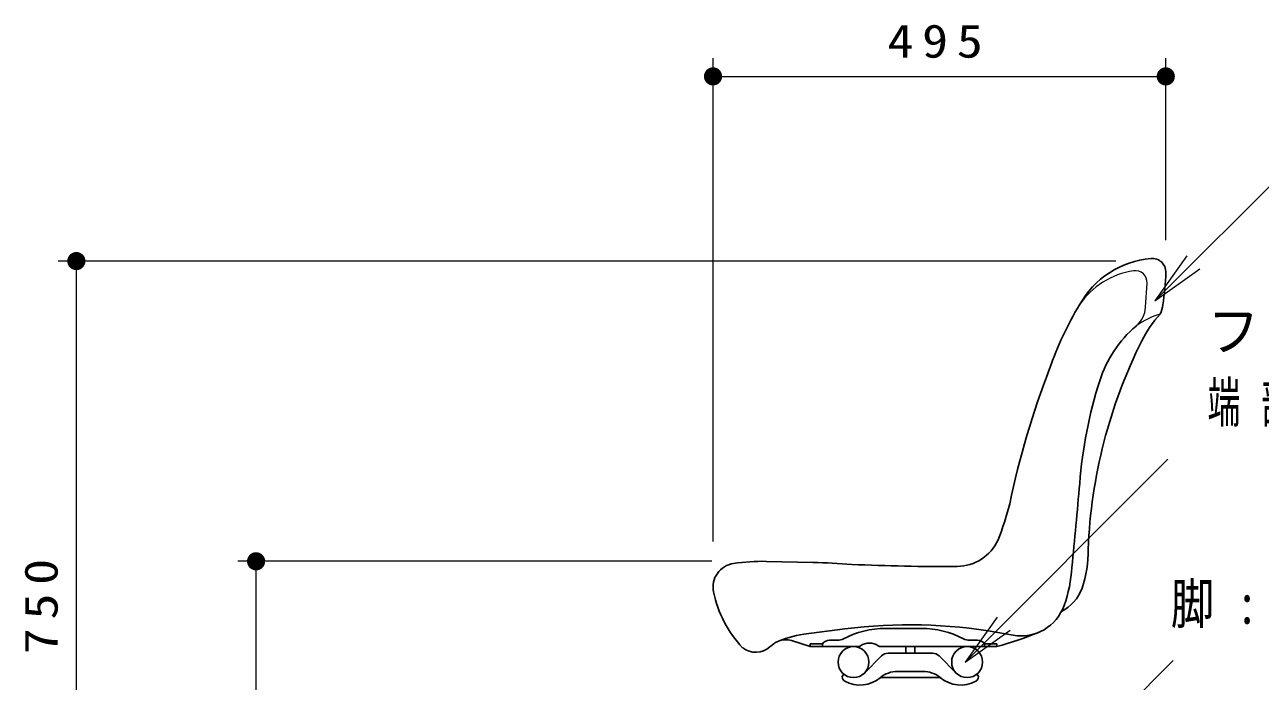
# Model space of a CAD drawing. Units: millimetres on the paper, scale 1:20. Extents: x -365 to 12, y -40 to 257.
# Drawn here: x -165.5 to -97.5, y 113.5 to 149.6 of the extents above; entities that cross this region are included whole.
import ezdxf

# ---------------------------------------------------------------- set-up
doc = ezdxf.new("R2010")
doc.units = ezdxf.units.MM
doc.layers.add('CLASS1', color=7, linetype='Continuous', lineweight=25)
doc.styles.add('ＭＳ ゴシック', font='')
doc.styles.get('ＭＳ ゴシック').set_extended_font_data('MS Gothic')

# ---------------------------------------------------------------- blocks, each defined once
blk = doc.blocks.new('open_arrow')
at = {"color": 0, "linetype": 'Continuous', "lineweight": -2}
blk.add_lwpolyline([(7.5, 1.25), (0, 0), (7.5, -1.25)], dxfattribs=at)
blk = doc.blocks.new('filled_dot')
at = {"color": 0, "linetype": 'Continuous', "lineweight": -2, "const_width": 1.25}
blk.add_lwpolyline([(-0.625, 0, 1), (0.625, 0, 1)], format="xyb", close=True, dxfattribs=at)

msp = doc.modelspace()

# ---------------------------------------------------------------- linework, layer by layer
at = {"layer": 'CLASS1', "lineweight": 13}
for p, q in [((-127.648, 121.24), (-127.648, 147.793)), ((-102.748, 137.793), (-102.748, 147.793)), ((-127.648, 146.793), (-102.748, 146.793)), ((-103.35, 134.454), (-94.566, 143.237)), ((-105.498, 136.643), (-163.664, 136.643)), ((-162.664, 99.143), (-162.664, 136.643)), ((-113.784, 114.595), (-102.627, 125.751)), ((-127.706, 120.143), (-153.779, 120.143)), ((-152.779, 99.143), (-152.779, 120.143)), ((-110.021, 106.993), (-102.338, 114.689))]:
    msp.add_line(p, q, dxfattribs=at)
at = {"layer": 'CLASS1', "color": 21, "lineweight": 13}
msp.add_line((-103.856, 134.103), (-103.774, 135.425), dxfattribs=at)
at = {"layer": 'CLASS1', "color": 21}
for p, q in [((-124.71, 120.14), (-122.159, 120.077)), ((-120.395, 116.426), (-122.655, 116.135)), ((-111.986, 116.231), (-111.145, 116.083)), ((-122.298, 115.452), (-123.337, 115.785))]:
    msp.add_line(p, q, dxfattribs=at)
at = {"layer": 'CLASS1'}
for p, q in [((-118.163, 116.452), (-116.183, 116.452)), ((-122.298, 115.612), (-121.628, 115.612)), ((-122.298, 115.612), (-122.298, 115.452)), ((-121.628, 115.612), (-121.628, 115.452)), ((-121.236, 115.802), (-120.818, 115.802)), ((-113.11, 115.802), (-113.528, 115.802)), ((-112.718, 115.612), (-112.048, 115.612)), ((-112.718, 115.612), (-112.718, 115.452)), ((-112.048, 115.612), (-112.048, 115.452)), ((-122.298, 115.452), (-119.68, 115.452)), ((-119.322, 114.001), (-118.377, 114.945)), ((-118.415, 115.452), (-112.048, 115.452)), ((-115.572, 115.092), (-118.024, 115.092)), ((-117.048, 115.092), (-117.048, 115.452)), ((-116.548, 115.092), (-116.548, 115.452)), ((-114.274, 114.001), (-115.218, 114.945)), ((-120.548, 113.808), (-120.449, 113.934)), ((-120.548, 113.808), (-120.523, 113.71)), ((-118.444, 113.752), (-115.152, 113.752)), ((-116.103, 114.092), (-117.493, 114.092)), ((-113.048, 113.808), (-113.147, 113.934)), ((-113.048, 113.808), (-113.072, 113.71))]:
    msp.add_line(p, q, dxfattribs=at)
at = {"layer": 'CLASS1', "color": 32}
for centre in [(-119.923, 114.602), (-113.673, 114.602)]:
    msp.add_circle(centre, 0.85, dxfattribs=at)
at = {"layer": 'CLASS1', "color": 21}
for centre, radius, start, end in [((-103.122, 131.81), 5, 95.07941, 151.00369), ((-103.498, 136.043), 0.75, 358.99399, 95.46743), ((-114.999, 136.245), 12.253, 350.55205, 358.99403), ((-92.252, 124.968), 17.837, 148.70646, 161.17831), ((-104.338, 134.377), 1.432, 333.29707, 354.24302), ((-98.735, 129.693), 5.917, 136.93662, 154.19776), ((-100.094, 128.065), 6.594, 130.57289, 162.31924), ((-79.037, 119.708), 28, 153.3465, 177.75664), ((-64.02, 113.337), 48.35, 158.92472, 168.1019), ((-82.558, 122.475), 25, 162.31924, 175.5273), ((-534.4, 161.84), 428.554, 354.37099, 354.9913), ((-126.928, 127.217), 16.079, 338.46682, 345.91957), ((-114.241, 122.363), 2.5, 270.52613, 335.22105), ((-113.357, 120.697), 6.342, 341.29588, 0.96727), ((-126.343, 118.727), 1.305, 97.68741, 191.83207), ((-124.956, 110.15), 9.993, 88.59188, 98.99761), ((-123.25, 75.692), 44.399, 85.82404, 88.59236), ((-115.165, 223.032), 103.173, 267.30469, 270.52613), ((-115.399, 120.243), 7.5, 340.27792, 356.64653), ((-121.376, 119.768), 6.38, 191.83203, 223.30807), ((-109.637, 119.544), 2.451, 298.01209, 338.93838), ((-110.709, 118.562), 2.517, 260.01209, 340.27792), ((-116.83, 88.726), 27.929, 80.01208, 97.3334), ((-117.343, 134.737), 20, 285.36005, 292.30093), ((-122.575, 113.264), 2.915, 124.85276, 131.76776), ((-122.013, 111.146), 5.03, 97.33342, 116.28091), ((-123.64, 114.833), 1, 72.189, 113.80615), ((-125.295, 116.311), 1.169, 231.81897, 311.66703)]:
    msp.add_arc(centre, radius, start, end, dxfattribs=at)
at = {"layer": 'CLASS1', "color": 21, "lineweight": 13}
for centre, radius, start, end in [((-103.903, 131.831), 4.321, 98.13519, 146.21583), ((-104.423, 135.465), 0.65, 356.45287, 98.13519), ((-105.299, 134.193), 1.446, 309.28403, 356.45601), ((-101.726, 129.39), 4.543, 107.05522, 125.72087)]:
    msp.add_arc(centre, radius, start, end, dxfattribs=at)
at = {"layer": 'CLASS1'}
for centre, radius, start, end in [((-118.162, 111.452), 5, 90.00002, 117.50674), ((-116.183, 111.452), 5, 62.493, 90.00002), ((-121.235, 115.302), 0.5, 90.00002, 141.68409), ((-120.818, 116.552), 0.75, 269.99998, 297.50704), ((-119.048, 114.802), 0.85, 54.90283, 125.09888), ((-113.527, 116.552), 0.75, 242.493, 269.99998), ((-113.11, 115.302), 0.5, 38.31588, 90.00002), ((-119.68, 115.702), 0.25, 270.00002, 305.09644), ((-118.415, 115.702), 0.25, 234.90356, 269.99998), ((-118.024, 114.592), 0.5, 90.00002, 135.00003), ((-115.572, 114.592), 0.5, 44.99995, 90.00002), ((-120.281, 113.771), 0.25, 194.03618, 241.68465), ((-119.569, 115.092), 1.75, 241.68463, 309.71514), ((-117.493, 112.592), 1.5, 90.00002, 129.71514), ((-116.103, 112.592), 1.5, 50.28485, 90.00002), ((-114.026, 115.092), 1.75, 230.28487, 298.31532), ((-113.315, 113.771), 0.25, 298.31531, 345.96377)]:
    msp.add_arc(centre, radius, start, end, dxfattribs=at)

# ---------------------------------------------------------------- block references
at = {"layer": 'CLASS1', "lineweight": 13, "xscale": 0.4, "yscale": 0.4}
msp.add_blockref('filled_dot', (-127.648, 146.793), dxfattribs=at)
for name, p, rotation in [('filled_dot', (-102.748, 146.793), 180), ('filled_dot', (-162.664, 136.643), 270), ('open_arrow', (-103.35, 134.454), 45), ('filled_dot', (-152.779, 120.143), 270), ('open_arrow', (-113.784, 114.595), 45)]:
    msp.add_blockref(name, p, dxfattribs=dict(at, rotation=rotation))

# ---------------------------------------------------------------- texts
at = {"layer": 'CLASS1', "style": 'ＭＳ ゴシック'}
for s, insert, char_height, attachment_point in [('\\T1.33;\\W1.15;495', (-115.198, 147.793), 1.833, 8), ('\\T1.64;\\W0.95;フレーム:2-25ASGP', (-100.449, 132.751), 2.199, 4), ('\\T1.64;\\W0.6;端部プラキャップ\u3000\u3000\u3000\u3000\u3000', (-100.449, 128.751), 2.199, 4), ('\\T1.5;\\W0.8;脚:PL－９×４４ｗ', (-102.474, 117.689), 2.199, 4)]:
    msp.add_mtext(s, dxfattribs=dict(at, insert=insert, char_height=char_height, attachment_point=attachment_point))
at = {"layer": 'CLASS1', "insert": (-163.664, 117.893), "char_height": 1.833, "attachment_point": 8, "rotation": 90, "style": 'ＭＳ ゴシック'}
msp.add_mtext('\\T1.33;\\W1.15;750', dxfattribs=at)

doc.saveas('drawing.dxf')
